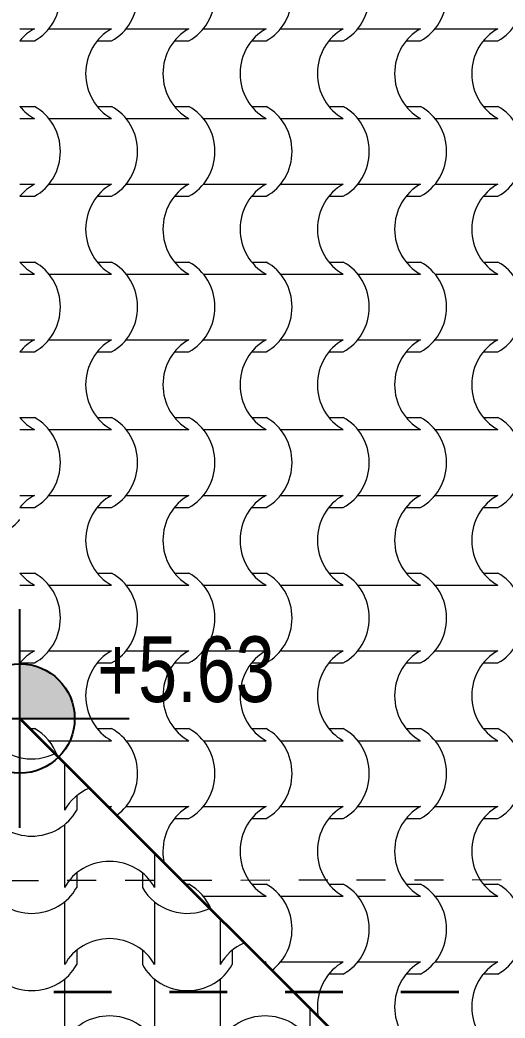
# Model space of a CAD drawing. Extents: x 1230 to 300706, y 1836 to 36108.
# Drawn here: x 246169 to 247057, y 7252 to 9078 of the extents above; entities that cross this region are included whole.
import ezdxf

# ---------------------------------------------------------------- set-up
doc = ezdxf.new("R2010")
doc.units = 0
doc.header["$LTSCALE"] = 5
doc.header["$MEASUREMENT"] = 0
doc.set_wipeout_variables(frame=1)
doc.linetypes.add('- Прекъснати линия', pattern=[423.333333, 211.666667, -211.666667])
doc.linetypes.add('Wipeout_Contour', pattern=[100000, 0, -100000])
for name, color, linetype, lineweight in [('1', 255, 'Continuous', 13), ('102', 254, 'Continuous', 15), ('41', 7, 'Continuous', 35), ('85', 254, 'Continuous', 20)]:
    doc.layers.add(name, color=color, linetype=linetype, lineweight=lineweight)
doc.layers.add('58', color=7, linetype='Continuous', lineweight=25, true_color=0xdf0000)
doc.layers.add('65', color=7, linetype='Continuous', lineweight=20, true_color=0x4e4e4e)
doc.styles.add('GENERATED_STYLE_6', font='Cambria Math.ttf')

# ---------------------------------------------------------------- blocks, each defined once
blk = doc.blocks.new('*X43')
at = {"layer": '102', "color": 254, "linetype": 'Continuous', "lineweight": 15}
blk.add_ellipse((207.056, 119.987), major_axis=(0, 1.849), ratio=0.939693, start_param=3.612631, end_param=4.000342, dxfattribs=at)
blk = doc.blocks.new('*X44')
at = {"layer": '102', "color": 254, "linetype": 'Continuous', "lineweight": 15}
for p, q in [((208.371, 136.728), (208.898, 136.728)), ((209.432, 136.728), (210.578, 136.728)), ((210.578, 136.728), (211.724, 136.728)), ((212.257, 136.728), (213.403, 136.728)), ((213.403, 136.728), (214.549, 136.728)), ((215.083, 136.728), (216.229, 136.728)), ((216.229, 136.728), (217.374, 136.728)), ((217.908, 136.728), (219.054, 136.728)), ((219.054, 136.728), (220.2, 136.728)), ((220.734, 136.728), (221.879, 136.728)), ((221.879, 136.728), (223.025, 136.728)), ((223.559, 136.728), (224.705, 136.728)), ((224.705, 136.728), (225.851, 136.728)), ((208.371, 136.288), (208.898, 136.288)), ((211.197, 136.288), (211.724, 136.288)), ((214.022, 136.288), (214.549, 136.288)), ((216.848, 136.288), (217.374, 136.288)), ((219.673, 136.288), (220.2, 136.288)), ((222.498, 136.288), (223.025, 136.288)), ((225.324, 136.288), (225.851, 136.288)), ((208.371, 133.884), (208.898, 133.884)), ((211.197, 133.884), (211.724, 133.884)), ((214.022, 133.884), (214.549, 133.884)), ((216.848, 133.884), (217.374, 133.884)), ((219.673, 133.884), (220.2, 133.884)), ((222.498, 133.884), (223.025, 133.884)), ((225.324, 133.884), (225.851, 133.884)), ((208.371, 133.444), (208.898, 133.444)), ((209.432, 133.444), (210.578, 133.444)), ((210.578, 133.444), (211.724, 133.444)), ((212.257, 133.444), (213.403, 133.444)), ((213.403, 133.444), (214.549, 133.444)), ((215.083, 133.444), (216.229, 133.444)), ((216.229, 133.444), (217.374, 133.444)), ((217.908, 133.444), (219.054, 133.444)), ((219.054, 133.444), (220.2, 133.444)), ((220.734, 133.444), (221.879, 133.444)), ((221.879, 133.444), (223.025, 133.444)), ((223.559, 133.444), (224.705, 133.444)), ((224.705, 133.444), (225.851, 133.444)), ((208.371, 131.039), (208.898, 131.039)), ((209.432, 131.039), (210.578, 131.039)), ((210.578, 131.039), (211.724, 131.039)), ((212.257, 131.039), (213.403, 131.039)), ((213.403, 131.039), (214.549, 131.039)), ((215.083, 131.039), (216.229, 131.039)), ((216.229, 131.039), (217.374, 131.039)), ((217.908, 131.039), (219.054, 131.039)), ((219.054, 131.039), (220.2, 131.039)), ((220.734, 131.039), (221.879, 131.039)), ((221.879, 131.039), (223.025, 131.039)), ((223.559, 131.039), (224.705, 131.039)), ((224.705, 131.039), (225.851, 131.039)), ((208.371, 130.599), (208.898, 130.599)), ((211.197, 130.599), (211.724, 130.599)), ((214.022, 130.599), (214.549, 130.599)), ((216.848, 130.599), (217.374, 130.599)), ((219.673, 130.599), (220.2, 130.599)), ((222.498, 130.599), (223.025, 130.599)), ((225.324, 130.599), (225.851, 130.599)), ((208.371, 128.194), (208.898, 128.194)), ((211.197, 128.194), (211.724, 128.194)), ((214.022, 128.194), (214.549, 128.194)), ((216.848, 128.194), (217.374, 128.194)), ((219.673, 128.194), (220.2, 128.194)), ((222.498, 128.194), (223.025, 128.194)), ((225.324, 128.194), (225.851, 128.194)), ((208.371, 127.754), (208.898, 127.754)), ((209.432, 127.754), (210.578, 127.754)), ((210.578, 127.754), (211.724, 127.754)), ((212.257, 127.754), (213.403, 127.754)), ((213.403, 127.754), (214.549, 127.754)), ((215.083, 127.754), (216.229, 127.754)), ((216.229, 127.754), (217.374, 127.754)), ((217.908, 127.754), (219.054, 127.754)), ((219.054, 127.754), (220.2, 127.754)), ((220.734, 127.754), (221.879, 127.754)), ((221.879, 127.754), (223.025, 127.754)), ((223.559, 127.754), (224.705, 127.754)), ((224.705, 127.754), (225.851, 127.754)), ((208.371, 125.349), (208.898, 125.349)), ((209.432, 125.349), (210.578, 125.349)), ((210.578, 125.349), (211.724, 125.349)), ((212.257, 125.349), (213.403, 125.349)), ((213.403, 125.349), (214.549, 125.349)), ((215.083, 125.349), (216.229, 125.349)), ((216.229, 125.349), (217.374, 125.349)), ((217.908, 125.349), (219.054, 125.349)), ((219.054, 125.349), (220.2, 125.349)), ((220.734, 125.349), (221.879, 125.349)), ((221.879, 125.349), (223.025, 125.349)), ((223.559, 125.349), (224.705, 125.349)), ((224.705, 125.349), (225.851, 125.349)), ((208.371, 124.909), (208.898, 124.909)), ((211.197, 124.909), (211.724, 124.909)), ((214.022, 124.909), (214.549, 124.909)), ((216.848, 124.909), (217.374, 124.909)), ((219.673, 124.909), (220.2, 124.909)), ((222.498, 124.909), (223.025, 124.909)), ((225.324, 124.909), (225.851, 124.909)), ((208.371, 122.504), (208.898, 122.504)), ((211.197, 122.504), (211.724, 122.504)), ((214.022, 122.504), (214.549, 122.504)), ((216.848, 122.504), (217.374, 122.504)), ((219.673, 122.504), (220.2, 122.504)), ((222.498, 122.504), (223.025, 122.504)), ((225.324, 122.504), (225.851, 122.504)), ((208.371, 122.064), (208.898, 122.064)), ((209.432, 122.064), (210.578, 122.064)), ((210.578, 122.064), (211.724, 122.064)), ((212.257, 122.064), (213.403, 122.064)), ((213.403, 122.064), (214.549, 122.064)), ((215.083, 122.064), (216.229, 122.064)), ((216.229, 122.064), (217.374, 122.064)), ((217.908, 122.064), (219.054, 122.064)), ((219.054, 122.064), (220.2, 122.064)), ((220.734, 122.064), (221.879, 122.064)), ((221.879, 122.064), (223.025, 122.064)), ((223.559, 122.064), (224.705, 122.064)), ((224.705, 122.064), (225.851, 122.064)), ((208.371, 119.66), (208.898, 119.66)), ((209.432, 119.66), (210.578, 119.66)), ((210.578, 119.66), (211.724, 119.66)), ((212.257, 119.66), (213.403, 119.66)), ((213.403, 119.66), (214.549, 119.66)), ((215.083, 119.66), (216.229, 119.66)), ((216.229, 119.66), (217.374, 119.66)), ((217.908, 119.66), (219.054, 119.66)), ((219.054, 119.66), (220.2, 119.66)), ((220.734, 119.66), (221.879, 119.66)), ((221.879, 119.66), (223.025, 119.66)), ((223.559, 119.66), (224.705, 119.66)), ((224.705, 119.66), (225.851, 119.66)), ((208.371, 119.22), (208.898, 119.22)), ((211.197, 119.22), (211.724, 119.22)), ((214.022, 119.22), (214.549, 119.22)), ((216.848, 119.22), (217.374, 119.22)), ((219.673, 119.22), (220.2, 119.22)), ((222.498, 119.22), (223.025, 119.22)), ((225.324, 119.22), (225.851, 119.22)), ((208.371, 116.815), (208.898, 116.815)), ((211.197, 116.815), (211.724, 116.815)), ((214.022, 116.815), (214.549, 116.815)), ((216.848, 116.815), (217.374, 116.815)), ((219.673, 116.815), (220.2, 116.815)), ((222.498, 116.815), (223.025, 116.815)), ((225.324, 116.815), (225.851, 116.815)), ((208.371, 116.375), (208.898, 116.375)), ((209.432, 116.375), (210.578, 116.375)), ((210.578, 116.375), (211.724, 116.375)), ((212.257, 116.375), (213.403, 116.375)), ((213.403, 116.375), (214.549, 116.375)), ((215.083, 116.375), (216.229, 116.375)), ((216.229, 116.375), (217.374, 116.375)), ((217.908, 116.375), (219.054, 116.375)), ((219.054, 116.375), (220.2, 116.375)), ((220.734, 116.375), (221.879, 116.375)), ((221.879, 116.375), (223.025, 116.375)), ((223.559, 116.375), (224.705, 116.375)), ((224.705, 116.375), (225.851, 116.375)), ((208.371, 113.97), (208.898, 113.97)), ((209.432, 113.97), (210.578, 113.97)), ((210.578, 113.97), (211.724, 113.97)), ((212.257, 113.97), (213.403, 113.97)), ((213.403, 113.97), (214.549, 113.97)), ((215.083, 113.97), (216.229, 113.97)), ((216.229, 113.97), (217.374, 113.97)), ((217.908, 113.97), (219.054, 113.97)), ((219.054, 113.97), (220.2, 113.97)), ((220.734, 113.97), (221.879, 113.97)), ((221.879, 113.97), (223.025, 113.97)), ((223.559, 113.97), (224.705, 113.97)), ((224.705, 113.97), (225.851, 113.97)), ((208.371, 113.53), (208.898, 113.53)), ((211.197, 113.53), (211.724, 113.53)), ((214.022, 113.53), (214.549, 113.53)), ((216.848, 113.53), (217.374, 113.53)), ((219.673, 113.53), (220.2, 113.53)), ((222.498, 113.53), (223.025, 113.53)), ((225.324, 113.53), (225.851, 113.53)), ((208.744, 111.125), (208.898, 111.125)), ((211.197, 111.125), (211.724, 111.125)), ((214.022, 111.125), (214.549, 111.125)), ((216.848, 111.125), (217.374, 111.125)), ((219.673, 111.125), (220.2, 111.125)), ((222.498, 111.125), (223.025, 111.125)), ((225.324, 111.125), (225.851, 111.125)), ((209.432, 110.685), (210.578, 110.685)), ((210.578, 110.685), (211.724, 110.685)), ((212.257, 110.685), (213.403, 110.685)), ((213.403, 110.685), (214.549, 110.685)), ((215.083, 110.685), (216.229, 110.685)), ((216.229, 110.685), (217.374, 110.685)), ((217.908, 110.685), (219.054, 110.685)), ((219.054, 110.685), (220.2, 110.685)), ((220.734, 110.685), (221.879, 110.685)), ((221.879, 110.685), (223.025, 110.685)), ((223.559, 110.685), (224.705, 110.685)), ((224.705, 110.685), (225.851, 110.685)), ((211.589, 108.28), (211.724, 108.28)), ((212.257, 108.28), (213.403, 108.28)), ((213.403, 108.28), (214.549, 108.28)), ((215.083, 108.28), (216.229, 108.28)), ((216.229, 108.28), (217.374, 108.28)), ((217.908, 108.28), (219.054, 108.28)), ((219.054, 108.28), (220.2, 108.28)), ((220.734, 108.28), (221.879, 108.28)), ((221.879, 108.28), (223.025, 108.28)), ((223.559, 108.28), (224.705, 108.28)), ((224.705, 108.28), (225.851, 108.28)), ((214.022, 107.84), (214.549, 107.84)), ((216.848, 107.84), (217.374, 107.84)), ((219.673, 107.84), (220.2, 107.84)), ((222.498, 107.84), (223.025, 107.84)), ((225.324, 107.84), (225.851, 107.84)), ((214.433, 105.436), (214.549, 105.436)), ((216.848, 105.436), (217.374, 105.436)), ((219.673, 105.436), (220.2, 105.436)), ((222.498, 105.436), (223.025, 105.436)), ((225.324, 105.436), (225.851, 105.436)), ((215.083, 104.996), (216.229, 104.996)), ((216.229, 104.996), (217.374, 104.996)), ((217.908, 104.996), (219.054, 104.996)), ((219.054, 104.996), (220.2, 104.996)), ((220.734, 104.996), (221.879, 104.996)), ((221.879, 104.996), (223.025, 104.996)), ((223.559, 104.996), (224.705, 104.996)), ((224.705, 104.996), (225.851, 104.996)), ((217.278, 102.591), (217.374, 102.591)), ((217.908, 102.591), (219.054, 102.591)), ((219.054, 102.591), (220.2, 102.591)), ((220.734, 102.591), (221.879, 102.591)), ((221.879, 102.591), (223.025, 102.591)), ((223.559, 102.591), (224.705, 102.591)), ((224.705, 102.591), (225.851, 102.591)), ((219.673, 102.151), (220.2, 102.151)), ((222.498, 102.151), (223.025, 102.151)), ((225.324, 102.151), (225.851, 102.151))]:
    blk.add_line(p, q, dxfattribs=at)
for centre, major_axis, start_param, end_param in [((208.122, 137.931), (0, 1.839), 3.607672, 5.817106), ((210.947, 137.931), (0, 1.839), 3.607672, 5.817106), ((213.773, 137.931), (0, 1.839), 3.607672, 5.817106), ((216.598, 137.931), (0, 1.839), 3.607672, 5.817106), ((219.423, 137.931), (0, 1.839), 3.607672, 5.817106), ((222.249, 137.931), (0, 1.839), 3.607672, 5.817106), ((225.074, 137.931), (0, 1.839), 3.607672, 5.817106), ((209.687, 135.081), (0, 1.849), 0.471039, 0.858749), ((212.512, 135.081), (0, 1.849), 0.471039, 1.56782), ((215.338, 135.081), (0, 1.849), 0.471039, 1.56782), ((218.163, 135.081), (0, 1.849), 0.471039, 1.56782), ((220.988, 135.081), (0, 1.849), 0.471039, 1.56782), ((223.814, 135.081), (0, 1.849), 0.471039, 1.56782), ((226.639, 135.081), (0, 1.849), 0.471039, 1.56782), ((212.512, 135.092), (0, 1.849), 1.573772, 2.670554), ((215.338, 135.092), (0, 1.849), 1.573772, 2.670554), ((218.163, 135.092), (0, 1.849), 1.573772, 2.670554), ((220.988, 135.092), (0, 1.849), 1.573772, 2.670554), ((223.814, 135.092), (0, 1.849), 1.573772, 2.670554), ((226.639, 135.092), (0, 1.849), 1.573772, 2.670554), ((209.687, 135.092), (0, 1.849), 2.282843, 2.670554), ((208.122, 132.241), (0, 1.839), 3.607672, 5.817106), ((210.947, 132.241), (0, 1.839), 3.607672, 5.817106), ((213.773, 132.241), (0, 1.839), 3.607672, 5.817106), ((216.598, 132.241), (0, 1.839), 3.607672, 5.817106), ((219.423, 132.241), (0, 1.839), 3.607672, 5.817106), ((222.249, 132.241), (0, 1.839), 3.607672, 5.817106), ((225.074, 132.241), (0, 1.839), 3.607672, 5.817106), ((209.687, 129.391), (0, 1.849), 0.471039, 0.858749), ((212.512, 129.391), (0, 1.849), 0.471039, 1.56782), ((215.338, 129.391), (0, 1.849), 0.471039, 1.56782), ((218.163, 129.391), (0, 1.849), 0.471039, 1.56782), ((220.988, 129.391), (0, 1.849), 0.471039, 1.56782), ((223.814, 129.391), (0, 1.849), 0.471039, 1.56782), ((226.639, 129.391), (0, 1.849), 0.471039, 1.56782), ((212.512, 129.402), (0, 1.849), 1.573772, 2.670554), ((215.338, 129.402), (0, 1.849), 1.573772, 2.670554), ((218.163, 129.402), (0, 1.849), 1.573772, 2.670554), ((220.988, 129.402), (0, 1.849), 1.573772, 2.670554), ((223.814, 129.402), (0, 1.849), 1.573772, 2.670554), ((226.639, 129.402), (0, 1.849), 1.573772, 2.670554), ((209.687, 129.402), (0, 1.849), 2.282843, 2.670554), ((208.122, 126.552), (0, 1.839), 3.607672, 5.817106), ((210.947, 126.552), (0, 1.839), 3.607672, 5.817106), ((213.773, 126.552), (0, 1.839), 3.607672, 5.817106), ((216.598, 126.552), (0, 1.839), 3.607672, 5.817106), ((219.423, 126.552), (0, 1.839), 3.607672, 5.817106), ((222.249, 126.552), (0, 1.839), 3.607672, 5.817106), ((225.074, 126.552), (0, 1.839), 3.607672, 5.817106), ((209.687, 123.701), (0, 1.849), 0.471039, 0.858749), ((212.512, 123.701), (0, 1.849), 0.471039, 1.56782), ((215.338, 123.701), (0, 1.849), 0.471039, 1.56782), ((218.163, 123.701), (0, 1.849), 0.471039, 1.56782), ((220.988, 123.701), (0, 1.849), 0.471039, 1.56782), ((223.814, 123.701), (0, 1.849), 0.471039, 1.56782), ((226.639, 123.701), (0, 1.849), 0.471039, 1.56782), ((212.512, 123.712), (0, 1.849), 1.573772, 2.670554), ((215.338, 123.712), (0, 1.849), 1.573772, 2.670554), ((218.163, 123.712), (0, 1.849), 1.573772, 2.670554), ((220.988, 123.712), (0, 1.849), 1.573772, 2.670554), ((223.814, 123.712), (0, 1.849), 1.573772, 2.670554), ((226.639, 123.712), (0, 1.849), 1.573772, 2.670554), ((209.687, 123.712), (0, 1.849), 2.282843, 2.670554), ((208.122, 120.862), (0, 1.839), 3.607672, 5.817106), ((210.947, 120.862), (0, 1.839), 3.607672, 5.817106), ((213.773, 120.862), (0, 1.839), 3.607672, 5.817106), ((216.598, 120.862), (0, 1.839), 3.607672, 5.817106), ((219.423, 120.862), (0, 1.839), 3.607672, 5.817106), ((222.249, 120.862), (0, 1.839), 3.607672, 5.817106), ((225.074, 120.862), (0, 1.839), 3.607672, 5.817106), ((209.687, 118.012), (0, 1.849), 0.471039, 0.858749), ((212.512, 118.012), (0, 1.849), 0.471039, 1.56782), ((215.338, 118.012), (0, 1.849), 0.471039, 1.56782), ((218.163, 118.012), (0, 1.849), 0.471039, 1.56782), ((220.988, 118.012), (0, 1.849), 0.471039, 1.56782), ((223.814, 118.012), (0, 1.849), 0.471039, 1.56782), ((226.639, 118.012), (0, 1.849), 0.471039, 1.56782), ((212.512, 118.023), (0, 1.849), 1.573772, 2.670554), ((215.338, 118.023), (0, 1.849), 1.573772, 2.670554), ((218.163, 118.023), (0, 1.849), 1.573772, 2.670554), ((220.988, 118.023), (0, 1.849), 1.573772, 2.670554), ((223.814, 118.023), (0, 1.849), 1.573772, 2.670554), ((226.639, 118.023), (0, 1.849), 1.573772, 2.670554), ((209.687, 118.023), (0, 1.849), 2.282843, 2.670554), ((208.122, 115.172), (0, 1.839), 3.607672, 5.817106), ((210.947, 115.172), (0, 1.839), 3.607672, 5.817106), ((213.773, 115.172), (0, 1.839), 3.607672, 5.817106), ((216.598, 115.172), (0, 1.839), 3.607672, 5.817106), ((219.423, 115.172), (0, 1.839), 3.607672, 5.817106), ((222.249, 115.172), (0, 1.839), 3.607672, 5.817106), ((225.074, 115.172), (0, 1.839), 3.607672, 5.817106), ((209.687, 112.322), (0, 1.849), 0.471039, 0.858749), ((212.512, 112.322), (0, 1.849), 0.471039, 1.56782), ((215.338, 112.322), (0, 1.849), 0.471039, 1.56782), ((218.163, 112.322), (0, 1.849), 0.471039, 1.56782), ((220.988, 112.322), (0, 1.849), 0.471039, 1.56782), ((223.814, 112.322), (0, 1.849), 0.471039, 1.56782), ((226.639, 112.322), (0, 1.849), 0.471039, 1.56782), ((212.512, 112.333), (0, 1.849), 1.573772, 2.670554), ((215.338, 112.333), (0, 1.849), 1.573772, 2.670554), ((218.163, 112.333), (0, 1.849), 1.573772, 2.670554), ((220.988, 112.333), (0, 1.849), 1.573772, 2.670554), ((223.814, 112.333), (0, 1.849), 1.573772, 2.670554), ((226.639, 112.333), (0, 1.849), 1.573772, 2.670554), ((208.122, 109.483), (0, 1.839), 5.072261, 5.817106), ((210.947, 109.483), (0, 1.839), 3.733861, 5.817106), ((213.773, 109.483), (0, 1.839), 3.607672, 5.817106), ((216.598, 109.483), (0, 1.839), 3.607672, 5.817106), ((219.423, 109.483), (0, 1.839), 3.607672, 5.817106), ((222.249, 109.483), (0, 1.839), 3.607672, 5.817106), ((225.074, 109.483), (0, 1.839), 3.607672, 5.817106), ((212.512, 106.633), (0, 1.849), 0.471039, 0.527032), ((215.338, 106.633), (0, 1.849), 0.471039, 1.56782), ((218.163, 106.633), (0, 1.849), 0.471039, 1.56782), ((220.988, 106.633), (0, 1.849), 0.471039, 1.56782), ((223.814, 106.633), (0, 1.849), 0.471039, 1.56782), ((226.639, 106.633), (0, 1.849), 0.471039, 1.56782), ((215.338, 106.644), (0, 1.849), 1.573772, 1.799664), ((218.163, 106.644), (0, 1.849), 1.573772, 2.670554), ((220.988, 106.644), (0, 1.849), 1.573772, 2.670554), ((223.814, 106.644), (0, 1.849), 1.573772, 2.670554), ((226.639, 106.644), (0, 1.849), 1.573772, 2.670554), ((213.773, 103.793), (0, 1.839), 5.108496, 5.817106), ((216.598, 103.793), (0, 1.839), 3.749612, 5.817106), ((219.423, 103.793), (0, 1.839), 3.607672, 5.817106), ((222.249, 103.793), (0, 1.839), 3.607672, 5.817106), ((225.074, 103.793), (0, 1.839), 3.607672, 5.817106), ((218.163, 100.943), (0, 1.849), 0.471039, 0.511036), ((220.988, 100.943), (0, 1.849), 0.471039, 1.56782), ((223.814, 100.943), (0, 1.849), 0.471039, 1.56782), ((226.639, 100.943), (0, 1.849), 0.471039, 1.56782), ((220.988, 100.954), (0, 1.849), 1.573772, 1.772623), ((223.814, 100.954), (0, 1.849), 1.573772, 2.670554), ((226.639, 100.954), (0, 1.849), 1.573772, 2.670554)]:
    blk.add_ellipse(centre, major_axis=major_axis, ratio=0.939693, start_param=start_param, end_param=end_param, dxfattribs=at)
blk = doc.blocks.new('*X45')
at = {"layer": '102', "color": 254, "linetype": 'Continuous', "lineweight": 15}
for p, q in [((207.601, 110.437), (207.601, 109.291)), ((210.006, 109.863), (210.006, 109.291)), ((207.601, 109.291), (207.601, 108.146)), ((210.006, 109.291), (210.006, 108.146)), ((207.161, 108.672), (207.161, 108.146)), ((210.446, 108.672), (210.446, 108.146)), ((204.316, 107.443), (204.316, 106.466)), ((207.601, 107.612), (207.601, 106.466)), ((210.006, 107.612), (210.006, 106.466)), ((204.316, 106.466), (204.316, 105.32)), ((207.601, 106.466), (207.601, 105.32)), ((210.006, 106.466), (210.006, 105.32)), ((213.291, 106.579), (213.291, 106.466)), ((213.291, 106.466), (213.291, 105.32)), ((204.756, 105.847), (204.756, 105.32)), ((207.161, 105.847), (207.161, 105.32)), ((210.446, 105.847), (210.446, 105.32)), ((212.85, 105.847), (212.85, 105.32)), ((201.911, 104.786), (201.911, 103.641)), ((204.316, 104.786), (204.316, 103.641)), ((207.601, 104.786), (207.601, 103.641)), ((210.006, 104.786), (210.006, 103.641)), ((213.291, 104.786), (213.291, 103.641)), ((215.695, 104.174), (215.695, 103.641)), ((201.911, 103.641), (201.911, 102.495)), ((204.316, 103.641), (204.316, 102.495)), ((207.601, 103.641), (207.601, 102.495)), ((210.006, 103.641), (210.006, 102.495)), ((213.291, 103.641), (213.291, 102.495)), ((215.695, 103.641), (215.695, 102.495)), ((201.471, 103.022), (201.471, 102.495)), ((204.756, 103.022), (204.756, 102.495)), ((207.161, 103.022), (207.161, 102.495)), ((210.446, 103.022), (210.446, 102.495)), ((212.85, 103.022), (212.85, 102.495)), ((216.135, 103.022), (216.135, 102.495)), ((201.911, 101.961), (201.911, 100.815)), ((204.316, 101.961), (204.316, 100.815)), ((207.601, 101.961), (207.601, 100.815)), ((210.006, 101.961), (210.006, 100.815)), ((213.291, 101.961), (213.291, 100.815)), ((215.695, 101.961), (215.695, 100.815)), ((198.626, 101.753), (198.626, 100.815)), ((198.626, 100.815), (198.626, 99.669)), ((201.911, 100.815), (201.911, 99.669)), ((204.316, 100.815), (204.316, 99.669)), ((207.601, 100.815), (207.601, 99.669)), ((210.006, 100.815), (210.006, 99.669)), ((213.291, 100.815), (213.291, 99.669)), ((215.695, 100.815), (215.695, 99.669)), ((218.98, 100.889), (218.98, 100.815)), ((218.98, 100.815), (218.98, 99.669)), ((199.067, 100.196), (199.067, 99.669)), ((201.471, 100.196), (201.471, 99.669)), ((204.756, 100.196), (204.756, 99.669)), ((207.161, 100.196), (207.161, 99.669)), ((210.446, 100.196), (210.446, 99.669)), ((212.85, 100.196), (212.85, 99.669)), ((216.135, 100.196), (216.135, 99.669)), ((218.54, 100.196), (218.54, 99.669)), ((196.222, 99.136), (196.222, 97.99)), ((198.626, 99.136), (198.626, 97.99)), ((201.911, 99.136), (201.911, 97.99)), ((204.316, 99.136), (204.316, 97.99)), ((207.601, 99.136), (207.601, 97.99)), ((210.006, 99.136), (210.006, 97.99)), ((213.291, 99.136), (213.291, 97.99)), ((215.695, 99.136), (215.695, 97.99)), ((218.98, 99.136), (218.98, 97.99)), ((221.385, 98.484), (221.385, 97.99)), ((196.222, 97.99), (196.222, 96.844)), ((198.626, 97.99), (198.626, 96.844)), ((201.911, 97.99), (201.911, 96.844)), ((204.316, 97.99), (204.316, 96.844)), ((207.601, 97.99), (207.601, 96.844)), ((210.006, 97.99), (210.006, 96.844)), ((213.291, 97.99), (213.291, 96.844)), ((215.695, 97.99), (215.695, 96.844)), ((218.98, 97.99), (218.98, 96.844)), ((221.385, 97.99), (221.385, 96.844)), ((195.782, 97.371), (195.782, 96.844)), ((199.067, 97.371), (199.067, 96.844)), ((201.471, 97.371), (201.471, 96.844)), ((204.756, 97.371), (204.756, 96.844)), ((207.161, 97.371), (207.161, 96.844)), ((210.446, 97.371), (210.446, 96.844)), ((212.85, 97.371), (212.85, 96.844)), ((216.135, 97.371), (216.135, 96.844)), ((218.54, 97.371), (218.54, 96.844)), ((221.825, 97.371), (221.825, 96.844))]:
    blk.add_line(p, q, dxfattribs=at)
for centre, major_axis, start_param, end_param in [((208.803, 111.747), (1.839, 0), 3.885652, 5.193195), ((205.953, 107.357), (1.849, 0), 0.471039, 1.562641), ((211.654, 107.357), (1.849, 0), 1.979947, 2.670554), ((208.803, 108.922), (1.839, 0), 3.607672, 5.817106), ((205.964, 104.531), (1.849, 0), 1.573772, 2.670554), ((205.953, 104.531), (1.849, 0), 0.471039, 1.56782), ((211.654, 104.531), (1.849, 0), 1.573772, 2.670554), ((211.643, 104.531), (1.849, 0), 0.471039, 1.56782), ((203.114, 106.097), (1.839, 0), 3.901067, 5.817106), ((208.803, 106.097), (1.839, 0), 3.607672, 5.817106), ((214.493, 106.097), (1.839, 0), 3.607672, 5.17718), ((200.263, 101.706), (1.849, 0), 0.471039, 1.542009), ((205.964, 101.706), (1.849, 0), 1.573772, 2.670554), ((205.953, 101.706), (1.849, 0), 0.471039, 1.56782), ((211.654, 101.706), (1.849, 0), 1.573772, 2.670554), ((211.643, 101.706), (1.849, 0), 0.471039, 1.56782), ((217.343, 101.706), (1.849, 0), 1.996152, 2.670554), ((203.114, 103.271), (1.839, 0), 3.607672, 5.817106), ((208.803, 103.271), (1.839, 0), 3.607672, 5.817106), ((214.493, 103.271), (1.839, 0), 3.607672, 5.817106), ((200.274, 98.881), (1.849, 0), 1.573772, 2.670554), ((200.263, 98.881), (1.849, 0), 0.471039, 1.56782), ((205.964, 98.881), (1.849, 0), 1.573772, 2.670554), ((205.953, 98.881), (1.849, 0), 0.471039, 1.56782), ((211.654, 98.881), (1.849, 0), 1.573772, 2.670554), ((211.643, 98.881), (1.849, 0), 0.471039, 1.56782), ((217.343, 98.881), (1.849, 0), 1.573772, 2.670554), ((217.332, 98.881), (1.849, 0), 0.471039, 1.56782), ((197.424, 100.446), (1.839, 0), 3.916469, 5.817106), ((203.114, 100.446), (1.839, 0), 3.607672, 5.817106), ((208.803, 100.446), (1.839, 0), 3.607672, 5.817106), ((214.493, 100.446), (1.839, 0), 3.607672, 5.817106), ((220.183, 100.446), (1.839, 0), 3.607672, 5.161089), ((194.574, 96.055), (1.849, 0), 0.471039, 1.521748), ((200.274, 96.055), (1.849, 0), 1.573772, 2.670554), ((200.263, 96.055), (1.849, 0), 0.471039, 1.56782), ((205.964, 96.055), (1.849, 0), 1.573772, 2.670554), ((205.953, 96.055), (1.849, 0), 0.471039, 1.56782), ((211.654, 96.055), (1.849, 0), 1.573772, 2.670554), ((211.643, 96.055), (1.849, 0), 0.471039, 1.56782), ((217.343, 96.055), (1.849, 0), 1.573772, 2.670554), ((217.332, 96.055), (1.849, 0), 0.471039, 1.56782), ((223.033, 96.055), (1.849, 0), 2.012269, 2.670554), ((197.424, 97.62), (1.839, 0), 3.607672, 3.848804), ((197.424, 97.62), (1.839, 0), 5.575974, 5.817106), ((203.114, 97.62), (1.839, 0), 3.607672, 3.848804), ((203.114, 97.62), (1.839, 0), 5.575974, 5.817106), ((208.803, 97.62), (1.839, 0), 3.607672, 3.848804), ((208.803, 97.62), (1.839, 0), 5.575974, 5.817106), ((214.493, 97.62), (1.839, 0), 3.607672, 3.848804), ((214.493, 97.62), (1.839, 0), 5.575974, 5.817106), ((220.183, 97.62), (1.839, 0), 3.607672, 3.848804), ((220.183, 97.62), (1.839, 0), 5.575974, 5.817106)]:
    blk.add_ellipse(centre, major_axis=major_axis, ratio=0.939693, start_param=start_param, end_param=end_param, dxfattribs=at)

msp = doc.modelspace()

# ---------------------------------------------------------------- block references
at = {"layer": '65', "color": 251, "linetype": 'Continuous', "lineweight": 20, "true_color": 0x4e4e4e, "xscale": 50.00002355911847, "yscale": 50.00002355911847, "zscale": 50.00002355911847}
msp.add_blockref('*X43', (235750.7, 2225.4), dxfattribs=at)

# ---------------------------------------------------------------- next in the draw order: wipeouts: each hides what was drawn before it
at = {"color": 254, "linetype": 'Wipeout_Contour', "lineweight": 0, "ltscale": 1886.276001}
msp.add_wipeout([(252919.3, 13950.3), (246169.3, 13950.3), (246169.3, 7800.3), (246919.3, 7050.3), (252919.3, 7050.3), (249469.3, 10500.3)], dxfattribs=at)

# ---------------------------------------------------------------- next in the draw order: linework, layer by layer
at = {"layer": '41', "color": 7, "linetype": 'Continuous', "lineweight": 35, "ltscale": 0.1, "flags": 128}
msp.add_lwpolyline([(246919.3, 7050.3), (246169.3, 7800.3)], dxfattribs=at)

# ---------------------------------------------------------------- next in the draw order: block references
at = {"layer": '65', "color": 251, "linetype": 'Continuous', "lineweight": 20, "true_color": 0x4e4e4e, "xscale": 50.00002355911847, "yscale": 50.00002355911847, "zscale": 50.00002355911847}
msp.add_blockref('*X44', (235750.7, 2225.4), dxfattribs=at)

# ---------------------------------------------------------------- next in the draw order: texts
at = {"layer": '1', "linetype": 'Continuous', "lineweight": 13, "insert": (246310.4, 7828.7), "char_height": 120, "attachment_point": 7, "style": 'GENERATED_STYLE_6'}
msp.add_mtext('\\A1;{\\W0.800000x;\\pql;\\fCentury Gothic|b0|i0|c0|p34;+5.63}', dxfattribs=at)

# ---------------------------------------------------------------- next in the draw order: wipeouts: each hides what was drawn before it
at = {"color": 254, "linetype": 'Wipeout_Contour', "lineweight": 0, "ltscale": 923.946628}
msp.add_wipeout([(245419.3, 7050.3), (246919.3, 7050.3), (246169.3, 7800.3), (245869.3, 7500.3)], dxfattribs=at)

# ---------------------------------------------------------------- next in the draw order: hatches: boundary and pattern name
at = {"layer": '58', "linetype": 'Continuous', "lineweight": 25, "true_color": 0xdf0000}
msp.add_hatch(color=12, dxfattribs=at).paths.add_polyline_path([(246169.3, 7800.3), (246269.3, 7800.3), (246261.6, 7838.5), (246240, 7871), (246207.5, 7892.6), (246169.3, 7900.3)])

# ---------------------------------------------------------------- next in the draw order: linework, layer by layer
at = {"layer": '41', "color": 7, "linetype": 'Continuous', "lineweight": 35, "ltscale": 0.1, "flags": 128}
msp.add_lwpolyline([(246169.3, 7800.3), (246919.3, 7050.3)], dxfattribs=at)
at = {"layer": '41', "color": 7, "linetype": '- Прекъснати линия', "lineweight": 35, "ltscale": 0.1, "flags": 128}
msp.add_lwpolyline([(239919.3, 7050.3), (239919.3, 7300.3), (251919.3, 7300.3), (251919.3, 7050.3)], close=True, dxfattribs=at)
at = {"layer": '58', "color": 12, "linetype": 'Continuous', "lineweight": 25, "true_color": 0xdf0000}
for p, q in [((246169.3, 7600.3), (246169.3, 8000.3)), ((245969.3, 7800.3), (246369.3, 7800.3))]:
    msp.add_line(p, q, dxfattribs=at)
msp.add_circle((246169.3, 7800.3), 100, dxfattribs=at)
at = {"layer": '85', "linetype": '- Прекъснати линия', "lineweight": 20, "ltscale": 0.05}
msp.add_line((238000.9, 7491.6), (255204.5, 7518.1), dxfattribs=at)

# ---------------------------------------------------------------- next in the draw order: block references
at = {"layer": '65', "color": 251, "linetype": 'Continuous', "lineweight": 20, "true_color": 0x4e4e4e, "xscale": 50.00002355911847, "yscale": 50.00002355911847, "zscale": 50.00002355911847}
msp.add_blockref('*X45', (235750.7, 2225.4), dxfattribs=at)

doc.saveas('drawing.dxf')
